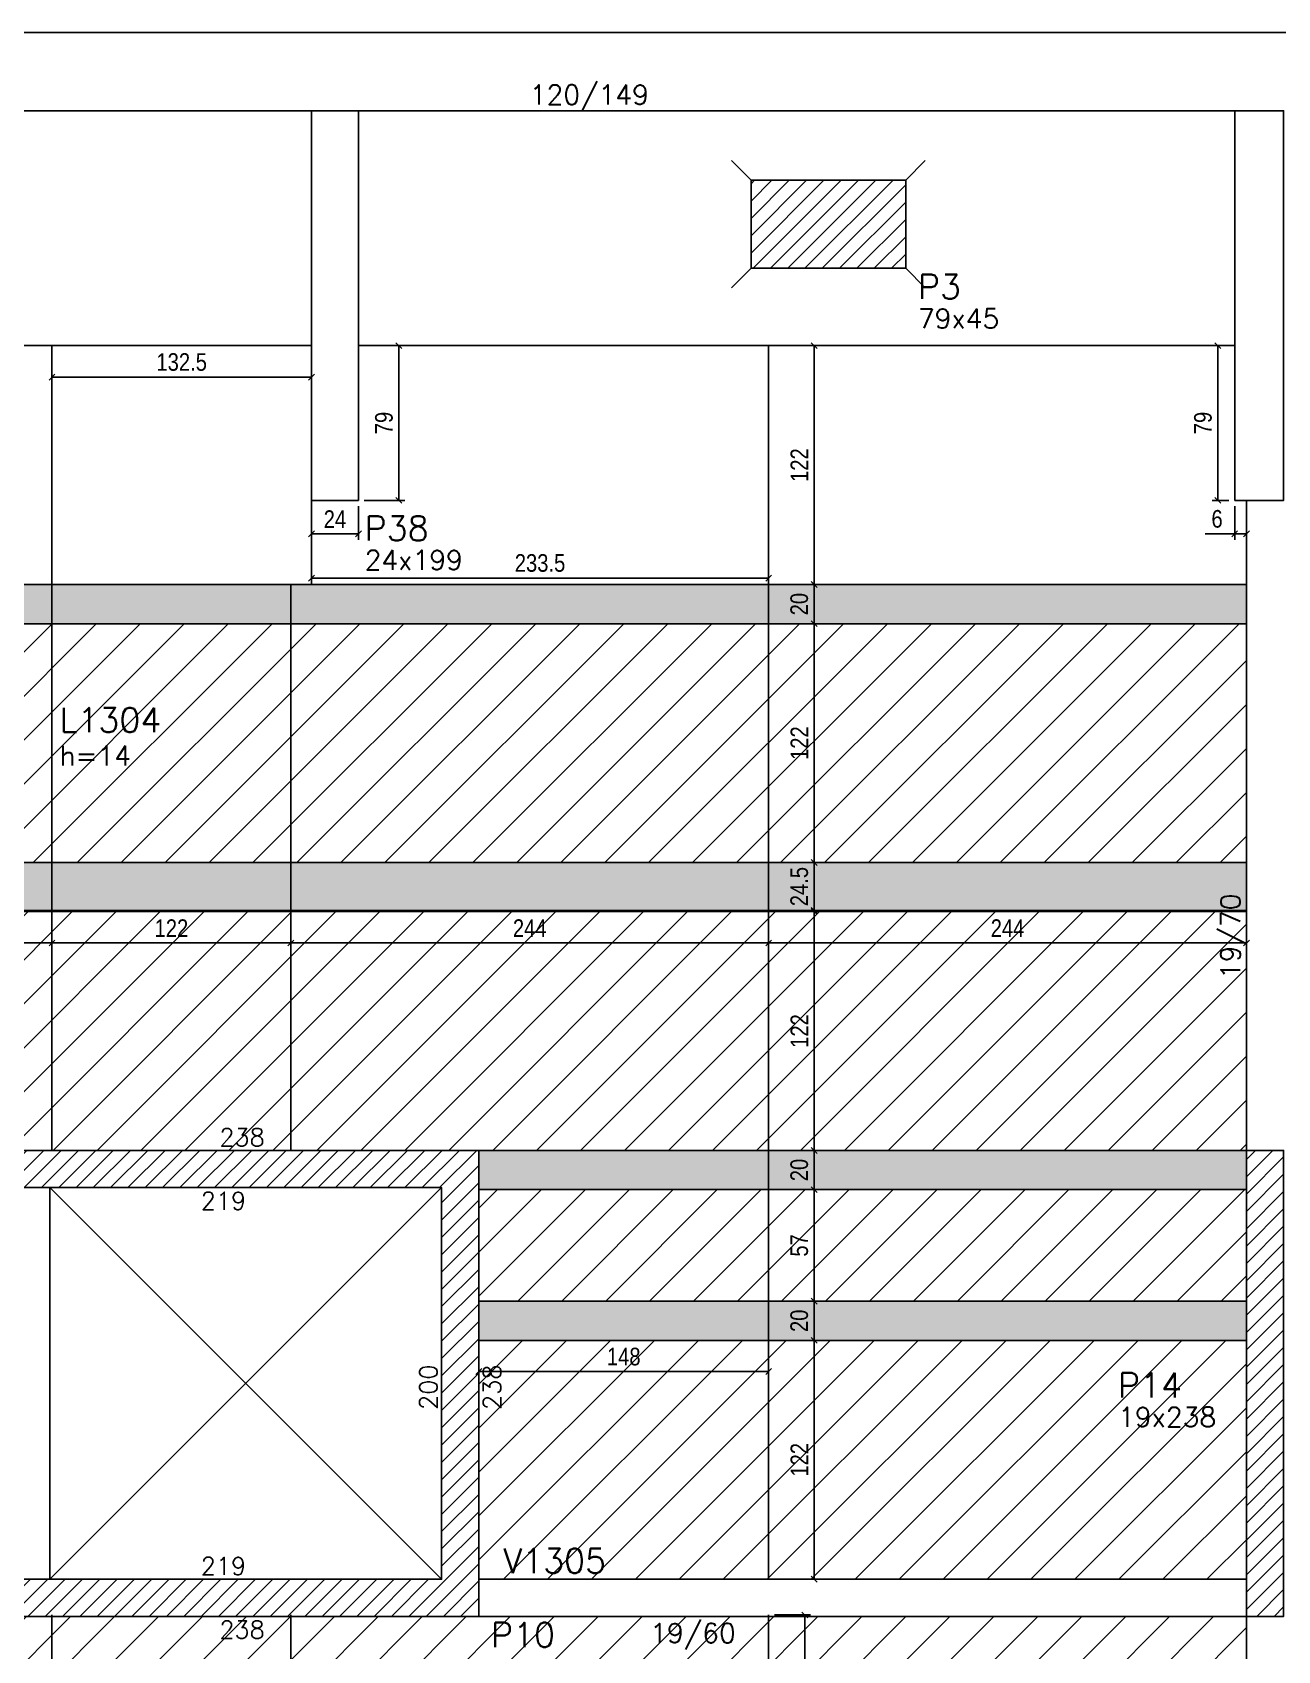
# Model space of a CAD drawing. Extents: x -3557 to 8661, y -614 to 3008.
# Drawn here: x 3833 to 4469, y 1343 to 2170 of the extents above; entities that cross this region are included whole.
import ezdxf

# ---------------------------------------------------------------- set-up
doc = ezdxf.new("R2010")
doc.units = 0
for name, color, linetype in [('COTA', 241, 'Continuous'), ('F-LAJES', 3, 'Continuous'), ('F-LAJES-DIM', 2, 'Continuous'), ('F-LAJES-NOME', 4, 'Continuous'), ('F-PILARES-DIM', 172, 'Continuous'), ('F-PILARES-HACH', 174, 'Continuous'), ('F-PILARES-M', 170, 'Continuous'), ('F-PILARES-N', 170, 'Continuous'), ('F-PILARES-NASCE', 4, 'Continuous'), ('F-PILARES-NOME', 170, 'Continuous'), ('F-PILARES-S', 170, 'Continuous'), ('F-PILARES-V', 170, 'Continuous'), ('F-VIGAS', 3, 'Continuous'), ('F-VIGAS-DIM', 2, 'Continuous'), ('F-VIGAS-NOME', 4, 'Continuous'), ('F-VÃO', 1, 'Continuous'), ('Painéis', 200, 'Continuous')]:
    doc.layers.add(name, color=color, linetype=linetype)
doc.layers.add('Hachura', color=251, linetype='Continuous', lineweight=9)
doc.styles.add('COTA TECNICA-50', font='techl___.ttf', dxfattribs={"height": 9})
doc.styles.add('MCP', font='romans.shx')
doc.dimstyles.new('COTA PAINEL-50', dxfattribs={"dimtxt": 9, "dimasz": 3, "dimexe": 3, "dimexo": 3, "dimgap": 3, "dimtad": 1, "dimdec": 1, "dimzin": 12, "dimdsep": 46, "dimtxsty": 'COTA TECNICA-50', "dimblk1": 'OBLIQUE', "dimblk2": 'OBLIQUE', "dimsah": 1, "dimcen": 0.9, "dimclrd": 4, "dimclre": 4, "dimclrt": 240, "dimadec": 1, "dimazin": 3, "dimtfac": 1, "dimtdec": 1, "dimtmove": 0, "dimatfit": 3, "dimfxl": 1, "dimtolj": 1, "dimtzin": 12, "dimarcsym": 0})
pattern_1 = [(45, (3857.195, 715.201), (-4.419417, 4.419417), [])]

# ---------------------------------------------------------------- blocks, each defined once
blk = doc.blocks.new('_Oblique')
at = {"color": 0, "linetype": 'ByBlock', "lineweight": -2}
blk.add_line((-0.5, -0.5), (0.5, 0.5), dxfattribs=at)
blk = doc.blocks.new('*D716')
at = {"layer": 'COTA', "color": 4, "lineweight": -2, "transparency": 16777216}
for p, q in [((4212.2, 1361.46), (4230.65, 1361.46)), ((4227.65, 1285.96), (4227.65, 1361.46)), ((4212.2, 1285.96), (4230.65, 1285.96))]:
    blk.add_line(p, q, dxfattribs=at)
at = {"layer": 'Defpoints', "color": 0, "transparency": 16777216}
for p in [(4209.2, 1361.46), (4227.65, 1361.46), (4209.2, 1285.96)]:
    blk.add_point(p, dxfattribs=at)
at = {"layer": 'COTA', "color": 4, "lineweight": -2, "transparency": 16777216, "xscale": 3, "yscale": 3, "zscale": 3}
for p, rotation in [((4227.65, 1361.46), 90), ((4227.65, 1285.96), 270)]:
    blk.add_blockref('_Oblique', p, dxfattribs=dict(at, rotation=rotation))
at = {"layer": 'COTA', "color": 240, "transparency": 16777216, "insert": (4220.05, 1323.71), "char_height": 9, "attachment_point": 5, "rotation": 90, "style": 'COTA TECNICA-50'}
blk.add_mtext('\\A1;75.5', dxfattribs=at)
blk = doc.blocks.new('*D814')
at = {"layer": 'COTA', "color": 4, "lineweight": -2, "transparency": 16777216}
for p, q in [((3965.2, 1717.7), (3965.2, 1701.65)), ((4209.2, 1718.2), (4209.2, 1701.65)), ((3965.2, 1704.65), (4209.2, 1704.65))]:
    blk.add_line(p, q, dxfattribs=at)
at = {"layer": 'Defpoints', "color": 0, "transparency": 16777216}
for p in [(3965.2, 1720.7), (4209.2, 1721.2), (4209.2, 1704.65)]:
    blk.add_point(p, dxfattribs=at)
at = {"layer": 'COTA', "color": 4, "lineweight": -2, "transparency": 16777216, "xscale": 3, "yscale": 3, "zscale": 3, "rotation": 180}
blk.add_blockref('_Oblique', (3965.2, 1704.65), dxfattribs=at)
at = {"layer": 'COTA', "color": 4, "lineweight": -2, "transparency": 16777216, "xscale": 3, "yscale": 3, "zscale": 3}
blk.add_blockref('_Oblique', (4209.2, 1704.65), dxfattribs=at)
at = {"layer": 'COTA', "color": 240, "transparency": 16777216, "insert": (4087.2, 1712.22), "char_height": 9, "attachment_point": 5, "style": 'COTA TECNICA-50'}
blk.add_mtext('\\A1;244', dxfattribs=at)
blk = doc.blocks.new('*D815')
at = {"layer": 'COTA', "color": 4, "lineweight": -2, "transparency": 16777216}
for p, q in [((4209.2, 1718.2), (4209.2, 1701.65)), ((4453.2, 1718.2), (4453.2, 1701.65)), ((4209.2, 1704.65), (4453.2, 1704.65))]:
    blk.add_line(p, q, dxfattribs=at)
at = {"layer": 'Defpoints', "color": 0, "transparency": 16777216}
for p in [(4209.2, 1721.2), (4453.2, 1721.2), (4453.2, 1704.65)]:
    blk.add_point(p, dxfattribs=at)
at = {"layer": 'COTA', "color": 4, "lineweight": -2, "transparency": 16777216, "xscale": 3, "yscale": 3, "zscale": 3, "rotation": 180}
blk.add_blockref('_Oblique', (4209.2, 1704.65), dxfattribs=at)
at = {"layer": 'COTA', "color": 4, "lineweight": -2, "transparency": 16777216, "xscale": 3, "yscale": 3, "zscale": 3}
blk.add_blockref('_Oblique', (4453.2, 1704.65), dxfattribs=at)
at = {"layer": 'COTA', "color": 240, "transparency": 16777216, "insert": (4331.2, 1712.22), "char_height": 9, "attachment_point": 5, "style": 'COTA TECNICA-50'}
blk.add_mtext('\\A1;244', dxfattribs=at)
blk = doc.blocks.new('*D816')
at = {"layer": 'COTA', "color": 4, "lineweight": -2, "transparency": 16777216}
for p, q in [((4212.2, 1501.7), (4235.45, 1501.7)), ((4232.45, 1379.7), (4232.45, 1501.7)), ((4212.2, 1379.7), (4235.45, 1379.7))]:
    blk.add_line(p, q, dxfattribs=at)
at = {"layer": 'Defpoints', "color": 0, "transparency": 16777216}
for p in [(4209.2, 1501.7), (4232.45, 1501.7), (4209.2, 1379.7)]:
    blk.add_point(p, dxfattribs=at)
at = {"layer": 'COTA', "color": 4, "lineweight": -2, "transparency": 16777216, "xscale": 3, "yscale": 3, "zscale": 3}
for p, rotation in [((4232.45, 1501.7), 90), ((4232.45, 1379.7), 270)]:
    blk.add_blockref('_Oblique', p, dxfattribs=dict(at, rotation=rotation))
at = {"layer": 'COTA', "color": 240, "transparency": 16777216, "insert": (4224.9, 1440.7), "char_height": 9, "attachment_point": 5, "rotation": 90, "style": 'COTA TECNICA-50'}
blk.add_mtext('\\A1;122', dxfattribs=at)
blk = doc.blocks.new('*D817')
at = {"layer": 'COTA', "color": 4, "lineweight": -2, "transparency": 16777216}
for p, q in [((4061.2, 1498.7), (4061.2, 1482.8)), ((4209.2, 1498.7), (4209.2, 1482.8)), ((4061.2, 1485.8), (4209.2, 1485.8))]:
    blk.add_line(p, q, dxfattribs=at)
at = {"layer": 'Defpoints', "color": 0, "transparency": 16777216}
for p in [(4061.2, 1501.7), (4209.2, 1501.7), (4209.2, 1485.8)]:
    blk.add_point(p, dxfattribs=at)
at = {"layer": 'COTA', "color": 4, "lineweight": -2, "transparency": 16777216, "xscale": 3, "yscale": 3, "zscale": 3, "rotation": 180}
blk.add_blockref('_Oblique', (4061.2, 1485.8), dxfattribs=at)
at = {"layer": 'COTA', "color": 4, "lineweight": -2, "transparency": 16777216, "xscale": 3, "yscale": 3, "zscale": 3}
blk.add_blockref('_Oblique', (4209.2, 1485.8), dxfattribs=at)
at = {"layer": 'COTA', "color": 240, "transparency": 16777216, "insert": (4135.2, 1493.38), "char_height": 9, "attachment_point": 5, "style": 'COTA TECNICA-50'}
blk.add_mtext('\\A1;148', dxfattribs=at)
blk = doc.blocks.new('*D818')
at = {"layer": 'COTA', "color": 4, "lineweight": -2, "transparency": 16777216}
for p, q in [((4212.2, 1521.7), (4235.45, 1521.7)), ((4232.45, 1501.7), (4232.45, 1521.7)), ((4212.2, 1501.7), (4235.45, 1501.7))]:
    blk.add_line(p, q, dxfattribs=at)
at = {"layer": 'Defpoints', "color": 0, "transparency": 16777216}
for p in [(4209.2, 1521.7), (4232.45, 1521.7), (4209.2, 1501.7)]:
    blk.add_point(p, dxfattribs=at)
at = {"layer": 'COTA', "color": 4, "lineweight": -2, "transparency": 16777216, "xscale": 3, "yscale": 3, "zscale": 3}
for p, rotation in [((4232.45, 1521.7), 90), ((4232.45, 1501.7), 270)]:
    blk.add_blockref('_Oblique', p, dxfattribs=dict(at, rotation=rotation))
at = {"layer": 'COTA', "color": 240, "transparency": 16777216, "insert": (4224.86, 1511.7), "char_height": 9, "attachment_point": 5, "rotation": 90, "style": 'COTA TECNICA-50'}
blk.add_mtext('\\A1;20', dxfattribs=at)
blk = doc.blocks.new('*D819')
at = {"layer": 'COTA', "color": 4, "lineweight": -2, "transparency": 16777216}
for p, q in [((4212.2, 1578.7), (4235.45, 1578.7)), ((4232.45, 1521.7), (4232.45, 1578.7)), ((4212.2, 1521.7), (4235.45, 1521.7))]:
    blk.add_line(p, q, dxfattribs=at)
at = {"layer": 'Defpoints', "color": 0, "transparency": 16777216}
for p in [(4209.2, 1578.7), (4232.45, 1578.7), (4209.2, 1521.7)]:
    blk.add_point(p, dxfattribs=at)
at = {"layer": 'COTA', "color": 4, "lineweight": -2, "transparency": 16777216, "xscale": 3, "yscale": 3, "zscale": 3}
for p, rotation in [((4232.45, 1578.7), 90), ((4232.45, 1521.7), 270)]:
    blk.add_blockref('_Oblique', p, dxfattribs=dict(at, rotation=rotation))
at = {"layer": 'COTA', "color": 240, "transparency": 16777216, "insert": (4224.86, 1550.2), "char_height": 9, "attachment_point": 5, "rotation": 90, "style": 'COTA TECNICA-50'}
blk.add_mtext('\\A1;57', dxfattribs=at)
blk = doc.blocks.new('*D820')
at = {"layer": 'COTA', "color": 4, "lineweight": -2, "transparency": 16777216}
for p, q in [((4212.2, 1598.7), (4235.45, 1598.7)), ((4232.45, 1578.7), (4232.45, 1598.7)), ((4212.2, 1578.7), (4235.45, 1578.7))]:
    blk.add_line(p, q, dxfattribs=at)
at = {"layer": 'Defpoints', "color": 0, "transparency": 16777216}
for p in [(4209.2, 1598.7), (4232.45, 1598.7), (4209.2, 1578.7)]:
    blk.add_point(p, dxfattribs=at)
at = {"layer": 'COTA', "color": 4, "lineweight": -2, "transparency": 16777216, "xscale": 3, "yscale": 3, "zscale": 3}
for p, rotation in [((4232.45, 1598.7), 90), ((4232.45, 1578.7), 270)]:
    blk.add_blockref('_Oblique', p, dxfattribs=dict(at, rotation=rotation))
at = {"layer": 'COTA', "color": 240, "transparency": 16777216, "insert": (4224.86, 1588.7), "char_height": 9, "attachment_point": 5, "rotation": 90, "style": 'COTA TECNICA-50'}
blk.add_mtext('\\A1;20', dxfattribs=at)
blk = doc.blocks.new('*D821')
at = {"layer": 'COTA', "color": 4, "lineweight": -2, "transparency": 16777216}
for p, q in [((4212.2, 1720.7), (4235.45, 1720.7)), ((4232.45, 1598.7), (4232.45, 1720.7)), ((4212.2, 1598.7), (4235.45, 1598.7))]:
    blk.add_line(p, q, dxfattribs=at)
at = {"layer": 'Defpoints', "color": 0, "transparency": 16777216}
for p in [(4209.2, 1720.7), (4232.45, 1720.7), (4209.2, 1598.7)]:
    blk.add_point(p, dxfattribs=at)
at = {"layer": 'COTA', "color": 4, "lineweight": -2, "transparency": 16777216, "xscale": 3, "yscale": 3, "zscale": 3}
for p, rotation in [((4232.45, 1720.7), 90), ((4232.45, 1598.7), 270)]:
    blk.add_blockref('_Oblique', p, dxfattribs=dict(at, rotation=rotation))
at = {"layer": 'COTA', "color": 240, "transparency": 16777216, "insert": (4224.9, 1659.7), "char_height": 9, "attachment_point": 5, "rotation": 90, "style": 'COTA TECNICA-50'}
blk.add_mtext('\\A1;122', dxfattribs=at)
blk = doc.blocks.new('*D822')
at = {"layer": 'COTA', "color": 4, "lineweight": -2, "transparency": 16777216}
for p, q in [((4212.2, 1745.7), (4235.45, 1745.7)), ((4232.45, 1721.2), (4232.45, 1745.7)), ((4212.2, 1721.2), (4235.45, 1721.2))]:
    blk.add_line(p, q, dxfattribs=at)
at = {"layer": 'Defpoints', "color": 0, "transparency": 16777216}
for p in [(4209.2, 1745.7), (4232.45, 1745.7), (4209.2, 1721.2)]:
    blk.add_point(p, dxfattribs=at)
at = {"layer": 'COTA', "color": 4, "lineweight": -2, "transparency": 16777216, "xscale": 3, "yscale": 3, "zscale": 3}
for p, rotation in [((4232.45, 1745.7), 90), ((4232.45, 1721.2), 270)]:
    blk.add_blockref('_Oblique', p, dxfattribs=dict(at, rotation=rotation))
at = {"layer": 'COTA', "color": 240, "transparency": 16777216, "insert": (4224.86, 1733.45), "char_height": 9, "attachment_point": 5, "rotation": 90, "style": 'COTA TECNICA-50'}
blk.add_mtext('\\A1;24.5', dxfattribs=at)
blk = doc.blocks.new('*D823')
at = {"layer": 'COTA', "color": 4, "lineweight": -2, "transparency": 16777216}
for p, q in [((4212.2, 1867.7), (4235.45, 1867.7)), ((4232.45, 1745.7), (4232.45, 1867.7)), ((4212.2, 1745.7), (4235.45, 1745.7))]:
    blk.add_line(p, q, dxfattribs=at)
at = {"layer": 'Defpoints', "color": 0, "transparency": 16777216}
for p in [(4209.2, 1867.7), (4232.45, 1867.7), (4209.2, 1745.7)]:
    blk.add_point(p, dxfattribs=at)
at = {"layer": 'COTA', "color": 4, "lineweight": -2, "transparency": 16777216, "xscale": 3, "yscale": 3, "zscale": 3}
for p, rotation in [((4232.45, 1867.7), 90), ((4232.45, 1745.7), 270)]:
    blk.add_blockref('_Oblique', p, dxfattribs=dict(at, rotation=rotation))
at = {"layer": 'COTA', "color": 240, "transparency": 16777216, "insert": (4224.9, 1806.7), "char_height": 9, "attachment_point": 5, "rotation": 90, "style": 'COTA TECNICA-50'}
blk.add_mtext('\\A1;122', dxfattribs=at)
blk = doc.blocks.new('*D824')
at = {"layer": 'COTA', "color": 4, "lineweight": -2, "transparency": 16777216}
for p, q in [((4212.2, 1887.7), (4235.45, 1887.7)), ((4232.45, 1867.7), (4232.45, 1887.7)), ((4212.2, 1867.7), (4235.45, 1867.7))]:
    blk.add_line(p, q, dxfattribs=at)
at = {"layer": 'Defpoints', "color": 0, "transparency": 16777216}
for p in [(4209.2, 1887.7), (4232.45, 1887.7), (4209.2, 1867.7)]:
    blk.add_point(p, dxfattribs=at)
at = {"layer": 'COTA', "color": 4, "lineweight": -2, "transparency": 16777216, "xscale": 3, "yscale": 3, "zscale": 3}
for p, rotation in [((4232.45, 1887.7), 90), ((4232.45, 1867.7), 270)]:
    blk.add_blockref('_Oblique', p, dxfattribs=dict(at, rotation=rotation))
at = {"layer": 'COTA', "color": 240, "transparency": 16777216, "insert": (4224.86, 1877.7), "char_height": 9, "attachment_point": 5, "rotation": 90, "style": 'COTA TECNICA-50'}
blk.add_mtext('\\A1;20', dxfattribs=at)
blk = doc.blocks.new('*D825')
at = {"layer": 'COTA', "color": 4, "lineweight": -2, "transparency": 16777216}
for p, q in [((4212.2, 2009.7), (4235.45, 2009.7)), ((4232.45, 1887.7), (4232.45, 2009.7)), ((4212.2, 1887.7), (4235.45, 1887.7))]:
    blk.add_line(p, q, dxfattribs=at)
at = {"layer": 'Defpoints', "color": 0, "transparency": 16777216}
for p in [(4209.2, 2009.7), (4232.45, 2009.7), (4209.2, 1887.7)]:
    blk.add_point(p, dxfattribs=at)
at = {"layer": 'COTA', "color": 4, "lineweight": -2, "transparency": 16777216, "xscale": 3, "yscale": 3, "zscale": 3}
for p, rotation in [((4232.45, 2009.7), 90), ((4232.45, 1887.7), 270)]:
    blk.add_blockref('_Oblique', p, dxfattribs=dict(at, rotation=rotation))
at = {"layer": 'COTA', "color": 240, "transparency": 16777216, "insert": (4224.9, 1948.7), "char_height": 9, "attachment_point": 5, "rotation": 90, "style": 'COTA TECNICA-50'}
blk.add_mtext('\\A1;122', dxfattribs=at)
blk = doc.blocks.new('*D827')
at = {"layer": 'COTA', "color": 4, "lineweight": -2, "transparency": 16777216}
for p, q in [((4002.7, 2009.7), (4023.38, 2009.7)), ((4020.38, 1930.7), (4020.38, 2009.7)), ((4002.7, 1930.7), (4023.38, 1930.7))]:
    blk.add_line(p, q, dxfattribs=at)
at = {"layer": 'Defpoints', "color": 0, "transparency": 16777216}
for p in [(3999.7, 2009.7), (4020.38, 2009.7), (3999.7, 1930.7)]:
    blk.add_point(p, dxfattribs=at)
at = {"layer": 'COTA', "color": 4, "lineweight": -2, "transparency": 16777216, "xscale": 3, "yscale": 3, "zscale": 3}
for p, rotation in [((4020.38, 2009.7), 90), ((4020.38, 1930.7), 270)]:
    blk.add_blockref('_Oblique', p, dxfattribs=dict(at, rotation=rotation))
at = {"layer": 'COTA', "color": 240, "transparency": 16777216, "insert": (4012.78, 1970.2), "char_height": 9, "attachment_point": 5, "rotation": 90, "style": 'COTA TECNICA-50'}
blk.add_mtext('\\A1;79', dxfattribs=at)
blk = doc.blocks.new('*D828')
at = {"layer": 'COTA', "color": 4, "lineweight": -2, "transparency": 16777216}
for p, q in [((3975.7, 1890.7), (3975.7, 1893.97)), ((4209.2, 1890.7), (4209.2, 1893.97)), ((3975.7, 1890.97), (4209.2, 1890.97))]:
    blk.add_line(p, q, dxfattribs=at)
at = {"layer": 'Defpoints', "color": 0, "transparency": 16777216}
for p in [(3975.7, 1887.7), (4209.2, 1890.97), (4209.2, 1887.7)]:
    blk.add_point(p, dxfattribs=at)
at = {"layer": 'COTA', "color": 4, "lineweight": -2, "transparency": 16777216, "xscale": 3, "yscale": 3, "zscale": 3, "rotation": 180}
blk.add_blockref('_Oblique', (3975.7, 1890.97), dxfattribs=at)
at = {"layer": 'COTA', "color": 4, "lineweight": -2, "transparency": 16777216, "xscale": 3, "yscale": 3, "zscale": 3}
blk.add_blockref('_Oblique', (4209.2, 1890.97), dxfattribs=at)
at = {"layer": 'COTA', "color": 240, "transparency": 16777216, "insert": (4092.45, 1898.66), "char_height": 9, "attachment_point": 5, "style": 'COTA TECNICA-50'}
blk.add_mtext('\\A1;233.5', dxfattribs=at)
blk = doc.blocks.new('*D829')
at = {"layer": 'COTA', "color": 4, "lineweight": -2, "transparency": 16777216}
for p, q in [((3975.7, 1927.7), (3975.7, 1910.55)), ((3999.7, 1927.7), (3999.7, 1910.55)), ((3999.7, 1913.55), (3975.7, 1913.55))]:
    blk.add_line(p, q, dxfattribs=at)
at = {"layer": 'Defpoints', "color": 0, "transparency": 16777216}
for p in [(3975.7, 1930.7), (3999.7, 1930.7), (3975.7, 1913.55)]:
    blk.add_point(p, dxfattribs=at)
at = {"layer": 'COTA', "color": 4, "lineweight": -2, "transparency": 16777216, "xscale": 3, "yscale": 3, "zscale": 3, "rotation": 180}
blk.add_blockref('_Oblique', (3975.7, 1913.55), dxfattribs=at)
at = {"layer": 'COTA', "color": 4, "lineweight": -2, "transparency": 16777216, "xscale": 3, "yscale": 3, "zscale": 3}
blk.add_blockref('_Oblique', (3999.7, 1913.55), dxfattribs=at)
at = {"layer": 'COTA', "color": 240, "transparency": 16777216, "insert": (3987.7, 1921.11), "char_height": 9, "attachment_point": 5, "style": 'COTA TECNICA-50'}
blk.add_mtext('\\A1;24', dxfattribs=at)
blk = doc.blocks.new('*D841')
at = {"layer": 'COTA', "color": 4, "lineweight": -2, "transparency": 16777216}
for p, q in [((3657.2, 1717.7), (3657.2, 1701.65)), ((3843.2, 1717.7), (3843.2, 1701.65)), ((3657.2, 1704.65), (3843.2, 1704.65))]:
    blk.add_line(p, q, dxfattribs=at)
at = {"layer": 'Defpoints', "color": 0, "transparency": 16777216}
for p in [(3657.2, 1720.7), (3843.2, 1720.7), (3843.2, 1704.65)]:
    blk.add_point(p, dxfattribs=at)
at = {"layer": 'COTA', "color": 4, "lineweight": -2, "transparency": 16777216, "xscale": 3, "yscale": 3, "zscale": 3, "rotation": 180}
blk.add_blockref('_Oblique', (3657.2, 1704.65), dxfattribs=at)
at = {"layer": 'COTA', "color": 4, "lineweight": -2, "transparency": 16777216, "xscale": 3, "yscale": 3, "zscale": 3}
blk.add_blockref('_Oblique', (3843.2, 1704.65), dxfattribs=at)
at = {"layer": 'COTA', "color": 240, "transparency": 16777216, "insert": (3750.2, 1712.27), "char_height": 9, "attachment_point": 5, "style": 'COTA TECNICA-50'}
blk.add_mtext('\\A1;186', dxfattribs=at)
blk = doc.blocks.new('*D842')
at = {"layer": 'COTA', "color": 4, "lineweight": -2, "transparency": 16777216}
for p, q in [((3843.2, 1717.7), (3843.2, 1701.65)), ((3965.2, 1717.7), (3965.2, 1701.65)), ((3843.2, 1704.65), (3965.2, 1704.65))]:
    blk.add_line(p, q, dxfattribs=at)
at = {"layer": 'Defpoints', "color": 0, "transparency": 16777216}
for p in [(3843.2, 1720.7), (3965.2, 1720.7), (3965.2, 1704.65)]:
    blk.add_point(p, dxfattribs=at)
at = {"layer": 'COTA', "color": 4, "lineweight": -2, "transparency": 16777216, "xscale": 3, "yscale": 3, "zscale": 3, "rotation": 180}
blk.add_blockref('_Oblique', (3843.2, 1704.65), dxfattribs=at)
at = {"layer": 'COTA', "color": 4, "lineweight": -2, "transparency": 16777216, "xscale": 3, "yscale": 3, "zscale": 3}
blk.add_blockref('_Oblique', (3965.2, 1704.65), dxfattribs=at)
at = {"layer": 'COTA', "color": 240, "transparency": 16777216, "insert": (3904.2, 1712.21), "char_height": 9, "attachment_point": 5, "style": 'COTA TECNICA-50'}
blk.add_mtext('\\A1;122', dxfattribs=at)
blk = doc.blocks.new('*D843')
at = {"layer": 'COTA', "color": 4, "lineweight": -2, "transparency": 16777216}
for p, q in [((3843.2, 2006.7), (3843.2, 1990.6)), ((3975.7, 2006.7), (3975.7, 1990.6)), ((3843.2, 1993.6), (3975.7, 1993.6))]:
    blk.add_line(p, q, dxfattribs=at)
at = {"layer": 'Defpoints', "color": 0, "transparency": 16777216}
for p in [(3843.2, 2009.7), (3975.7, 2009.7), (3975.7, 1993.6)]:
    blk.add_point(p, dxfattribs=at)
at = {"layer": 'COTA', "color": 4, "lineweight": -2, "transparency": 16777216, "xscale": 3, "yscale": 3, "zscale": 3, "rotation": 180}
blk.add_blockref('_Oblique', (3843.2, 1993.6), dxfattribs=at)
at = {"layer": 'COTA', "color": 4, "lineweight": -2, "transparency": 16777216, "xscale": 3, "yscale": 3, "zscale": 3}
blk.add_blockref('_Oblique', (3975.7, 1993.6), dxfattribs=at)
at = {"layer": 'COTA', "color": 240, "transparency": 16777216, "insert": (3909.45, 2001.3), "char_height": 9, "attachment_point": 5, "style": 'COTA TECNICA-50'}
blk.add_mtext('\\A1;132.5', dxfattribs=at)
blk = doc.blocks.new('*D844')
at = {"layer": 'COTA', "color": 4, "lineweight": -2, "transparency": 16777216}
for p, q in [((4444.2, 2009.7), (4435.63, 2009.7)), ((4438.63, 2009.7), (4438.63, 1930.7)), ((4444.2, 1930.7), (4435.63, 1930.7))]:
    blk.add_line(p, q, dxfattribs=at)
at = {"layer": 'Defpoints', "color": 0, "transparency": 16777216}
for p in [(4447.2, 2009.7), (4438.63, 1930.7), (4447.2, 1930.7)]:
    blk.add_point(p, dxfattribs=at)
at = {"layer": 'COTA', "color": 4, "lineweight": -2, "transparency": 16777216, "xscale": 3, "yscale": 3, "zscale": 3}
for p, rotation in [((4438.63, 2009.7), 90), ((4438.63, 1930.7), 270)]:
    blk.add_blockref('_Oblique', p, dxfattribs=dict(at, rotation=rotation))
at = {"layer": 'COTA', "color": 240, "transparency": 16777216, "insert": (4431.03, 1970.2), "char_height": 9, "attachment_point": 5, "rotation": 90, "style": 'COTA TECNICA-50'}
blk.add_mtext('\\A1;79', dxfattribs=at)
blk = doc.blocks.new('*D845')
at = {"layer": 'COTA', "color": 4, "lineweight": -2, "transparency": 16777216}
for p, q in [((4447.2, 1927.7), (4447.2, 1910.61)), ((4453.2, 1927.7), (4453.2, 1910.61)), ((4447.2, 1913.61), (4432.2, 1913.61)), ((4453.2, 1913.61), (4447.2, 1913.61))]:
    blk.add_line(p, q, dxfattribs=at)
at = {"layer": 'Defpoints', "color": 0, "transparency": 16777216}
for p in [(4447.2, 1930.7), (4453.2, 1930.7), (4447.2, 1913.61)]:
    blk.add_point(p, dxfattribs=at)
at = {"layer": 'COTA', "color": 4, "lineweight": -2, "transparency": 16777216, "xscale": 3, "yscale": 3, "zscale": 3, "rotation": 180}
blk.add_blockref('_Oblique', (4447.2, 1913.61), dxfattribs=at)
at = {"layer": 'COTA', "color": 4, "lineweight": -2, "transparency": 16777216, "xscale": 3, "yscale": 3, "zscale": 3}
blk.add_blockref('_Oblique', (4453.2, 1913.61), dxfattribs=at)
at = {"layer": 'COTA', "color": 240, "transparency": 16777216, "insert": (4438.2, 1921.2), "char_height": 9, "attachment_point": 5, "style": 'COTA TECNICA-50'}
blk.add_mtext('\\A1;6', dxfattribs=at)

msp = doc.modelspace()

# ---------------------------------------------------------------- hatches: boundary and pattern name
at = {"layer": 'F-PILARES-HACH', "linetype": 'Continuous'}
h = msp.add_hatch(dxfattribs=at)
h.set_pattern_fill('ANSI31', color=256, scale=50, style=0)
h.set_pattern_definition(pattern_1)
h.paths.add_polyline_path([(4200.2, 2049.2), (4279.2, 2049.2), (4279.2, 2094.2), (4200.2, 2094.2)], flags=16)
h = msp.add_hatch(dxfattribs=at)
h.set_pattern_fill('ANSI31', color=256, scale=50, style=0)
h.set_pattern_definition(pattern_1)
h.paths.add_polyline_path([(4061.2, 1360.7), (4061.2, 1598.7), (3796.2, 1598.7), (3796.2, 1579.7), (4042.2, 1579.7), (4042.2, 1379.7), (3823.2, 1379.7), (3823.2, 1360.7)], flags=16)
h = msp.add_hatch(dxfattribs=at)
h.set_pattern_fill('ANSI31', color=256, scale=50, style=0)
h.set_pattern_definition(pattern_1)
h.paths.add_polyline_path([(4061.2, 1360.7), (4061.2, 1598.7), (3823.2, 1598.7), (3823.2, 1579.7), (4042.2, 1579.7), (4042.2, 1379.7), (3823.2, 1379.7), (3823.2, 1360.7)], flags=16)
h = msp.add_hatch(dxfattribs=at)
h.set_pattern_fill('ANSI31', color=256, scale=50, style=0)
h.set_pattern_definition(pattern_1)
h.paths.add_polyline_path([(4453.2, 1360.7), (4472.2, 1360.7), (4472.2, 1598.7), (4453.2, 1598.7)], flags=16)
at = {"layer": 'Hachura', "linetype": 'ByBlock'}
h = msp.add_hatch(color=256, dxfattribs=at)
h.dxf.hatch_style = 1
h.paths.add_polyline_path([(3317.2, 1887.7), (3317.2, 1867.7), (3561.2, 1867.7), (3561.2, 1887.7)])
h.paths.add_polyline_path([(3561.2, 1887.7), (3561.2, 1867.7), (3657.2, 1867.7), (3657.2, 1887.7)])
h.paths.add_polyline_path([(3843.2, 1867.7), (3843.2, 1887.7), (3657.2, 1887.7), (3657.2, 1867.7)])
h.paths.add_polyline_path([(3965.2, 1867.7), (3965.2, 1887.7), (3843.2, 1887.7), (3843.2, 1867.7)])
h.paths.add_polyline_path([(4209.2, 1867.7), (4209.2, 1887.7), (3965.2, 1887.7), (3965.2, 1867.7)])
h.paths.add_polyline_path([(4453.2, 1867.7), (4453.2, 1887.7), (4209.2, 1887.7), (4209.2, 1867.7)])
h.paths.add_polyline_path([(4209.2, 1745.7), (4209.2, 1721.2), (4453.2, 1721.2), (4453.2, 1745.7)])
h.paths.add_polyline_path([(4209.2, 1721.2), (4209.2, 1745.7), (3965.2, 1745.7), (3965.2, 1721.2)])
h.paths.add_polyline_path([(3965.2, 1721.2), (3965.2, 1745.7), (3843.2, 1745.7), (3843.2, 1721.2)])
h.paths.add_polyline_path([(3657.2, 1745.7), (3657.2, 1721.2), (3843.2, 1721.2), (3843.2, 1745.7)])
h.paths.add_polyline_path([(3561.2, 1745.7), (3561.2, 1721.2), (3657.2, 1721.2), (3657.2, 1745.7)])
h.paths.add_polyline_path([(3561.2, 1721.2), (3561.2, 1745.7), (3317.2, 1745.7), (3317.2, 1721.2)])
h.paths.add_polyline_path([(3561.2, 1578.7), (3561.2, 1598.7), (3317.2, 1598.7), (3317.2, 1589.2), (3317.2, 1578.7)])
h.paths.add_polyline_path([(3561.2, 1598.7), (3561.2, 1578.7), (3638.2, 1578.7), (3638.2, 1598.7)])
h.paths.add_polyline_path([(4061.2, 1598.7), (4061.2, 1578.7), (4209.2, 1578.7), (4209.2, 1598.7)])
h.paths.add_polyline_path([(4453.2, 1578.7), (4453.2, 1598.7), (4209.2, 1598.7), (4209.2, 1578.7)])
h.paths.add_polyline_path([(4453.2, 1501.7), (4453.2, 1521.7), (4209.2, 1521.7), (4209.2, 1501.7)])
h.paths.add_polyline_path([(4209.2, 1501.7), (4209.2, 1521.7), (4061.2, 1521.7), (4061.2, 1501.7)])
h = msp.add_hatch(dxfattribs=at)
h.set_pattern_fill('ANSI31', color=256, scale=5)
h.paths.add_polyline_path([(4209.2, 1501.7), (4209.2, 1379.7), (4453.2, 1379.7), (4453.2, 1501.7)])
h.paths.add_polyline_path([(4209.2, 1501.7), (4061.2, 1501.7), (4061.2, 1379.7), (4209.2, 1379.7)])
h.paths.add_polyline_path([(4209.2, 1521.7), (4209.2, 1578.7), (4061.2, 1578.7), (4061.2, 1521.7)])
h.paths.add_polyline_path([(4209.2, 1578.7), (4209.2, 1521.7), (4453.2, 1521.7), (4453.2, 1578.7)])
h.paths.add_polyline_path([(4209.2, 1720.7), (4209.2, 1598.7), (4453.2, 1598.7), (4453.2, 1720.7)])
h.paths.add_polyline_path([(3965.2, 1720.7), (3965.2, 1598.7), (4061.2, 1598.7), (4209.2, 1598.7), (4209.2, 1720.7)])
h.paths.add_polyline_path([(4209.2, 1745.7), (4209.2, 1867.7), (3965.2, 1867.7), (3965.2, 1745.7)])
h.paths.add_polyline_path([(4453.2, 1745.7), (4453.2, 1867.7), (4209.2, 1867.7), (4209.2, 1745.7)])
h.paths.add_polyline_path([(3965.2, 1745.7), (3965.2, 1867.7), (3843.2, 1867.7), (3843.2, 1745.7)])
h.paths.add_polyline_path([(3843.2, 1745.7), (3843.2, 1867.7), (3657.2, 1867.7), (3657.2, 1745.7)])
h.paths.add_polyline_path([(3657.2, 1720.7), (3657.2, 1598.7), (3823.2, 1598.7), (3843.2, 1598.7), (3843.2, 1720.7)])
h.paths.add_polyline_path([(3965.2, 1720.7), (3843.2, 1720.7), (3843.2, 1598.7), (3965.2, 1598.7)])
h.paths.add_polyline_path([(3823.2, 1579.7), (3740.2, 1579.7), (3740.2, 1457.7), (3823.2, 1457.7)])
h.paths.add_polyline_path([(3657.2, 1579.7), (3657.2, 1457.7), (3740.2, 1457.7), (3740.2, 1579.7)])
h.paths.add_polyline_path([(3823.2, 1380.7), (3823.2, 1457.7), (3740.2, 1457.7), (3740.2, 1380.7)])
h.paths.add_polyline_path([(3740.2, 1457.7), (3657.2, 1457.7), (3657.2, 1420.7), (3707.2, 1420.7), (3707.2, 1380.7), (3740.2, 1380.7)])
h = msp.add_hatch(dxfattribs=at)
h.set_pattern_fill('ANSI31', color=256, scale=5)
h.paths.add_polyline_path([(4453.2, 1285.96), (4453.2, 1360.7), (4209.2, 1360.7), (4209.2, 1285.96)])
h.paths.add_polyline_path([(4209.2, 1285.46), (4209.2, 1208.7), (4453.2, 1208.7), (4453.2, 1285.46)])
h.paths.add_polyline_path([(4209.2, 1285.96), (4209.2, 1360.7), (3965.2, 1360.7), (3965.2, 1285.96)])
h.paths.add_polyline_path([(3657.2, 1285.46), (3657.2, 1208.7), (4453.2, 1208.7), (4453.2, 1285.46)])
h.paths.add_polyline_path([(3929.62, 1318.56), (3965.2, 1318.56), (3965.2, 1360.7), (3843.2, 1360.7), (3843.2, 1285.96), (3965.2, 1285.96), (3965.2, 1318.56)])
h.paths.add_polyline_path([(3843.2, 1285.96), (3843.2, 1360.7), (3707.2, 1360.7), (3707.2, 1321.7), (3657.2, 1321.7), (3657.2, 1285.96)])

# ---------------------------------------------------------------- linework, layer by layer
at = {"layer": 'COTA'}
msp.add_lwpolyline([(3657.2, 1208.7), (4453.2, 1208.7), (4453.2, 1360.7), (3657.2, 1360.7)], close=True, dxfattribs=at)
at = {"layer": 'F-LAJES', "linetype": 'Continuous'}
msp.add_line((2398.88, 2169.7), (7119.7, 2169.7), dxfattribs=at)
at = {"layer": 'F-PILARES-M', "linetype": 'Continuous'}
for points in [[(3975.7, 1930.7), (3999.7, 1930.7), (3999.7, 2129.7), (3975.7, 2129.7), (3975.7, 1930.7)], [(4447.2, 1930.7), (4472.2, 1930.7), (4472.2, 2129.7), (4447.2, 2129.7), (4447.2, 1930.7)]]:
    msp.add_lwpolyline(points, dxfattribs=at)
at = {"layer": 'F-PILARES-N', "linetype": 'Continuous'}
msp.add_lwpolyline([(4200.2, 2049.2), (4279.2, 2049.2), (4279.2, 2094.2), (4200.2, 2094.2), (4200.2, 2049.2)], dxfattribs=at)
at = {"layer": 'F-PILARES-NASCE', "linetype": 'Continuous'}
for p, q in [((4200.2, 2094.2), (4190.2, 2104.2)), ((4279.2, 2094.2), (4289.2, 2104.2)), ((4200.2, 2049.2), (4190.2, 2039.2)), ((4279.2, 2049.2), (4289.2, 2039.2))]:
    msp.add_line(p, q, dxfattribs=at)
at = {"layer": 'F-PILARES-S', "linetype": 'Continuous'}
for points in [[(4061.2, 1360.7), (4061.2, 1598.7), (3823.2, 1598.7), (3823.2, 1579.7), (4042.2, 1579.7), (4042.2, 1379.7), (3823.2, 1379.7), (3823.2, 1360.7), (4061.2, 1360.7)], [(4453.2, 1360.7), (4472.2, 1360.7), (4472.2, 1598.7), (4453.2, 1598.7), (4453.2, 1360.7)]]:
    msp.add_lwpolyline(points, dxfattribs=at)
at = {"layer": 'F-PILARES-V', "linetype": 'Continuous'}
msp.add_lwpolyline([(4061.2, 1360.7), (4061.2, 1598.7), (3796.2, 1598.7), (3796.2, 1579.7), (4042.2, 1579.7), (4042.2, 1379.7), (3823.2, 1379.7), (3823.2, 1360.7), (4061.2, 1360.7)], dxfattribs=at)
at = {"layer": 'F-VIGAS'}
for points in [[(3975.7, 2129.7), (3538.7, 2129.7)], [(4239.7, 2129.7), (3999.7, 2129.7)], [(4447.2, 2129.7), (4239.7, 2129.7)], [(3538.7, 2009.7), (3975.7, 2009.7)], [(3999.7, 2009.7), (4239.7, 2009.7)], [(4239.7, 2009.7), (4447.2, 2009.7)], [(4453.2, 1930.7), (4453.2, 1598.7)], [(3842.2, 1379.7), (3842.2, 1579.7)], [(4453.2, 1379.7), (4061.2, 1379.7)], [(4061.2, 1360.7), (4453.2, 1360.7)], [(4453.2, 1360.7), (4453.2, 1208.7)]]:
    msp.add_lwpolyline(points, dxfattribs=at)
at = {"layer": 'F-VÃO'}
for p, q in [((3842.2, 1379.7), (4042.2, 1579.7)), ((3842.2, 1579.7), (4042.2, 1379.7))]:
    msp.add_line(p, q, dxfattribs=at)
at = {"layer": 'Painéis'}
for p, q in [((3975.7, 1930.7), (3975.7, 1887.7)), ((4061.2, 1598.7), (4453.2, 1598.7)), ((4061.2, 1578.7), (4453.2, 1578.7))]:
    msp.add_line(p, q, dxfattribs=at)
for points in [[(3843.2, 2009.7), (3843.2, 1598.7)], [(4209.2, 2009.7), (4209.2, 1379.7)], [(3317.2, 1887.7), (4453.2, 1887.7)], [(3965.2, 1887.7), (3965.2, 1598.7)], [(3317.2, 1867.7), (4453.2, 1867.7)], [(3317.2, 1745.7), (4453.2, 1745.7)], [(3317.2, 1721.2), (4453.2, 1721.2)], [(3317.2, 1720.7), (4453.2, 1720.7)], [(4453.2, 1521.7), (4061.2, 1521.7)], [(4453.2, 1501.7), (4061.2, 1501.7)], [(3843.2, 1361.46), (3843.2, 1209.46)], [(3965.2, 1361.46), (3965.2, 1209.46)], [(4209.2, 1361.46), (4209.2, 1209.46)]]:
    msp.add_lwpolyline(points, dxfattribs=at)

# ---------------------------------------------------------------- texts
at = {"layer": 'F-LAJES-DIM', "linetype": 'Continuous', "style": 'MCP'}
msp.add_text('h=14', height=10, dxfattribs=at).set_placement((3847.12, 1795.28))
at = {"layer": 'F-LAJES-NOME', "linetype": 'Continuous', "style": 'MCP'}
msp.add_text('L1304', height=12.5, dxfattribs=at).set_placement((3847.12, 1812.28))
at = {"layer": 'F-PILARES-DIM', "linetype": 'Continuous', "style": 'MCP'}
for s, height, p in [('79x45', 10, (4285.45, 2018.58)), ('24x199', 10, (4002.89, 1895.19)), ('238', 9, (3928.7, 1600.95)), ('219', 9, (3919.2, 1568.45)), ('19x238', 10, (4387.65, 1457.57)), ('219', 9, (3919.2, 1381.95)), ('238', 9, (3928.7, 1349.45))]:
    msp.add_text(s, height=height, dxfattribs=at).set_placement(p)
for s, p in [('200', (4039.95, 1466.2)), ('238', (4072.45, 1466.2))]:
    msp.add_text(s, height=9, rotation=90, dxfattribs=at).set_placement(p)
at = {"layer": 'F-PILARES-NOME', "linetype": 'Continuous', "style": 'MCP'}
for s, p in [('P3', (4285.45, 2033.58)), ('P38', (4002.89, 1910.19)), ('P14', (4387.65, 1472.57)), ('P10', (4067.45, 1345.08))]:
    msp.add_text(s, height=12.5, dxfattribs=at).set_placement(p)
at = {"layer": 'F-VIGAS-DIM', "linetype": 'Continuous', "style": 'MCP'}
for s, p in [('120/149', (4087.2, 2132.83)), ('19/60', (4148.7, 1347.19))]:
    msp.add_text(s, height=10, dxfattribs=at).set_placement(p)
msp.add_text('19/70', height=10, rotation=90, dxfattribs=at).set_placement((4450.07, 1686.2))
at = {"layer": 'F-VIGAS-NOME', "linetype": 'Continuous', "style": 'MCP'}
msp.add_text('V1305', height=12.5, dxfattribs=at).set_placement((4073.7, 1382.83))

# ---------------------------------------------------------------- dimensions: what is measured, and where the dimension line sits
at = {"layer": 'COTA'}
for base, p1, p2, picture, middle in [((3975.7, 1993.6), (3843.2, 2009.7), (3975.7, 2009.7), '*D843', (3909.45, 2001.3)), ((3975.7, 1913.55), (3999.7, 1930.7), (3975.7, 1930.7), '*D829', (3987.7, 1921.11)), ((4447.2, 1913.61), (4453.2, 1930.7), (4447.2, 1930.7), '*D845', (4438.2, 1921.2)), ((4209.2, 1890.97), (3975.7, 1887.7), (4209.2, 1887.7), '*D828', (4092.45, 1898.66)), ((4209.2, 1485.8), (4061.2, 1501.7), (4209.2, 1501.7), '*D817', (4135.2, 1493.38))]:
    dim = msp.add_linear_dim(base=base, p1=p1, p2=p2, dimstyle='COTA PAINEL-50', dxfattribs=at)
    dim.commit()
    dim.dimension.update_dxf_attribs({"geometry": picture, "text_midpoint": middle})
for base, p1, p2, picture, middle in [((4020.38, 2009.7), (3999.7, 1930.7), (3999.7, 2009.7), '*D827', (4012.78, 1970.2)), ((4438.63, 1930.7), (4447.2, 2009.7), (4447.2, 1930.7), '*D844', (4431.03, 1970.2)), ((4232.45, 1521.7), (4209.2, 1501.7), (4209.2, 1521.7), '*D818', (4224.86, 1511.7)), ((4232.45, 1501.7), (4209.2, 1379.7), (4209.2, 1501.7), '*D816', (4224.9, 1440.7))]:
    dim = msp.add_linear_dim(base=base, p1=p1, p2=p2, angle=90, dimstyle='COTA PAINEL-50', dxfattribs=at)
    dim.commit()
    dim.dimension.update_dxf_attribs({"geometry": picture, "text_midpoint": middle})
for base, p1, p2, picture, middle in [((4232.45, 2009.7), (4209.2, 1887.7), (4209.2, 2009.7), '*D825', (4224.9, 1948.7)), ((4232.45, 1887.7), (4209.2, 1867.7), (4209.2, 1887.7), '*D824', (4224.86, 1877.7)), ((4232.45, 1867.7), (4209.2, 1745.7), (4209.2, 1867.7), '*D823', (4224.9, 1806.7)), ((4232.45, 1720.7), (4209.2, 1598.7), (4209.2, 1720.7), '*D821', (4224.9, 1659.7)), ((4232.45, 1598.7), (4209.2, 1578.7), (4209.2, 1598.7), '*D820', (4224.86, 1588.7)), ((4232.45, 1578.7), (4209.2, 1521.7), (4209.2, 1578.7), '*D819', (4224.86, 1550.2)), ((4227.65, 1361.46), (4209.2, 1285.96), (4209.2, 1361.46), '*D716', (4220.05, 1323.71))]:
    dim = msp.add_linear_dim(base=base, p1=p1, p2=p2, angle=90, dimstyle='COTA PAINEL-50', override={"dimtmove": 1}, dxfattribs=at)
    dim.commit()
    dim.dimension.update_dxf_attribs({"geometry": picture, "text_midpoint": middle})
dim = msp.add_linear_dim(base=(4232.45, 1745.7), p1=(4209.2, 1721.2), p2=(4209.2, 1745.7), angle=90, dimstyle='COTA PAINEL-50', dxfattribs=at)
dim.commit()
dim.dimension.update_dxf_attribs({"geometry": '*D822', "text_midpoint": (4232.45, 1733.45), "dimtype": 160})
for base, p1, p2, picture, middle in [((3843.2, 1704.65), (3657.2, 1720.7), (3843.2, 1720.7), '*D841', (3750.2, 1712.27)), ((3965.2, 1704.65), (3843.2, 1720.7), (3965.2, 1720.7), '*D842', (3904.2, 1712.21)), ((4209.2, 1704.65), (3965.2, 1720.7), (4209.2, 1721.2), '*D814', (4087.2, 1712.22)), ((4453.2, 1704.65), (4209.2, 1721.2), (4453.2, 1721.2), '*D815', (4331.2, 1712.22))]:
    dim = msp.add_linear_dim(base=base, p1=p1, p2=p2, dimstyle='COTA PAINEL-50', override={"dimtmove": 1}, dxfattribs=at)
    dim.commit()
    dim.dimension.update_dxf_attribs({"geometry": picture, "text_midpoint": middle})

doc.saveas('drawing.dxf')
